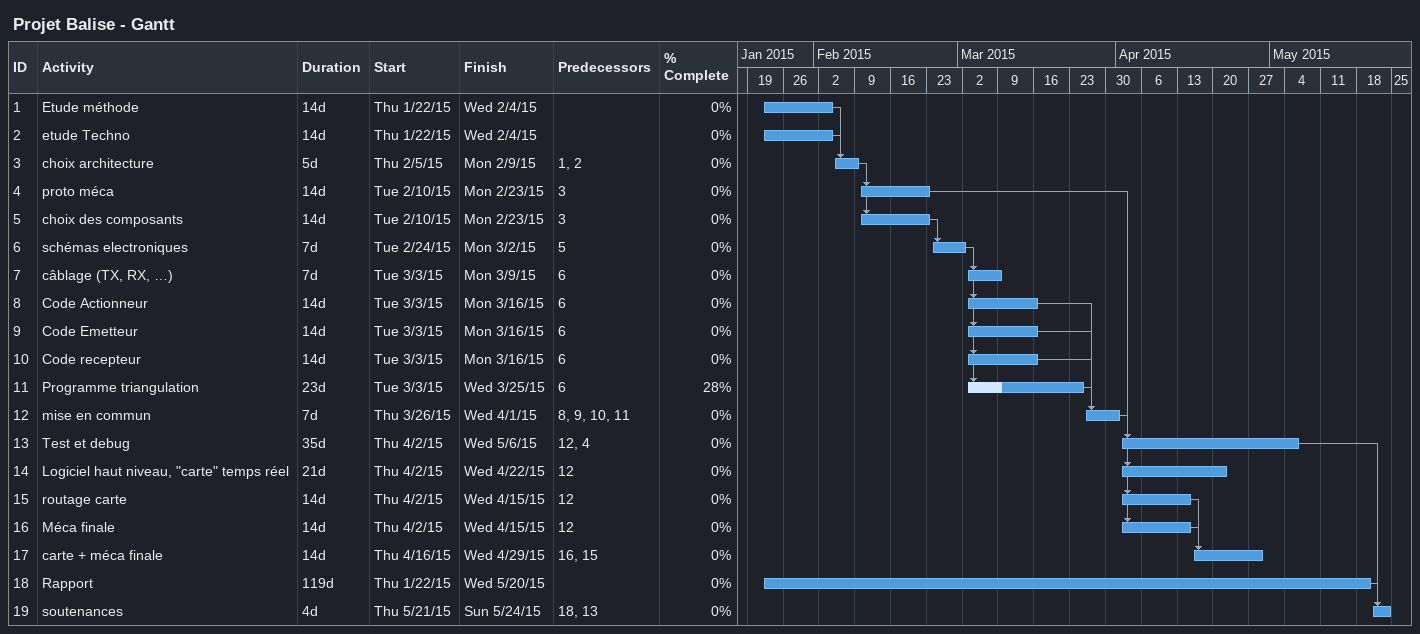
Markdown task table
Projet Balise - Gantt

| ID | Task | Duration | Start | Finish | Predecessors | % complete |
|---|---|---|---|---|---|---|
| 1 | Etude méthode | 14d | 2015-01-22 | 2015-02-04 |  | 0 |
| 2 | etude Techno | 14d | 2015-01-22 | 2015-02-04 |  | 0 |
| 3 | choix architecture | 5d | 2015-02-05 | 2015-02-09 | 1, 2 | 0 |
| 4 | proto méca | 14d | 2015-02-10 | 2015-02-23 | 3 | 0 |
| 5 | choix des composants | 14d | 2015-02-10 | 2015-02-23 | 3 | 0 |
| 6 | schémas electroniques | 7d | 2015-02-24 | 2015-03-02 | 5 | 0 |
| 7 | câblage (TX, RX, …) | 7d | 2015-03-03 | 2015-03-09 | 6 | 0 |
| 8 | Code Actionneur | 14d | 2015-03-03 | 2015-03-16 | 6 | 0 |
| 9 | Code Emetteur | 14d | 2015-03-03 | 2015-03-16 | 6 | 0 |
| 10 | Code recepteur | 14d | 2015-03-03 | 2015-03-16 | 6 | 0 |
| 11 | Programme triangulation | 23d | 2015-03-03 | 2015-03-25 | 6 | 28 |
| 12 | mise en commun | 7d | 2015-03-26 | 2015-04-01 | 8, 9, 10, 11 | 0 |
| 13 | Test et debug | 35d | 2015-04-02 | 2015-05-06 | 12, 4 | 0 |
| 14 | Logiciel haut niveau, "carte" temps réel | 21d | 2015-04-02 | 2015-04-22 | 12 | 0 |
| 15 | routage carte | 14d | 2015-04-02 | 2015-04-15 | 12 | 0 |
| 16 | Méca finale | 14d | 2015-04-02 | 2015-04-15 | 12 | 0 |
| 17 | carte + méca finale | 14d | 2015-04-16 | 2015-04-29 | 16, 15 | 0 |
| 18 | Rapport | 119d | 2015-01-22 | 2015-05-20 |  | 0 |
| 19 | soutenances | 4d | 2015-05-21 | 2015-05-24 | 18, 13 | 0 |
